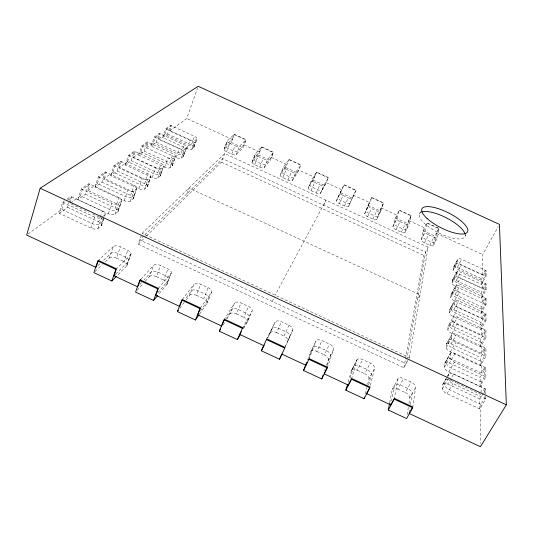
<?xml version="1.0" encoding="UTF-8"?>
<svg xmlns="http://www.w3.org/2000/svg" width="533" height="533" viewBox="0 0 533 533"><rect width="100%" height="100%" fill="white"/><g stroke="black" fill="none" stroke-linecap="round" stroke-linejoin="round"><path stroke-width="0.4" stroke-dasharray="2.67 2" d="M485.79 398.884L485.816 389.07L453.556 374.093A5.403 2.472 31 0 0 448.566 374.539L442.816 384.579L442.443 388.69A5.417 2.558 31.3 0 0 447.027 393.72L479.72 408.931L485.79 398.884L452.883 383.593A5.45 2.512 31.1 0 1 448.253 378.963M485.849 376.684L485.869 367.717L455.015 353.406A5.157 2.265 30.3 0 0 450.252 353.725L444.749 363.453L444.402 367.217A5.17 2.345 30.6 0 0 448.793 371.901L480.046 386.412L485.849 376.684L454.402 362.094A5.197 2.299 30.4 0 1 449.952 357.43L450.252 353.725M485.896 356.37L485.916 348.142L456.355 334.457A4.93 2.079 29.8 0 0 451.797 334.664L446.514 344.091L446.194 347.543A4.937 2.159 30 0 0 450.412 351.927L480.34 365.805L485.896 356.37L455.795 342.419A4.97 2.112 29.9 0 1 451.524 338.062L451.797 334.664M485.943 337.715L485.963 330.14L457.587 317.022A4.724 1.919 29.3 0 0 453.217 317.142L452.963 320.266L447.847 329.467A4.73 1.992 29.5 0 0 451.897 333.578L480.613 346.87L485.943 337.715L457.067 324.357A4.757 1.952 29.4 0 1 452.963 320.266M485.989 320.526L486.003 313.531L458.72 300.932A4.53 1.779 28.9 0 0 454.529 300.972A4.364 1.706 28.7 0 1 450.778 297.361L451.025 294.636L455.742 286.014A4.357 1.652 28.5 0 1 459.772 286.041L486.043 298.154L486.023 304.636L481.092 313.271L454.536 301.012L454.296 303.863L449.366 312.791A4.544 1.839 29.1 0 0 453.27 316.655L480.866 329.414L485.989 320.526L458.24 307.708A4.564 1.806 28.9 0 1 454.296 303.863M486.063 289.905L486.076 283.882L460.745 272.216A4.197 1.532 28.2 0 0 456.868 272.13L452.31 280.511L452.084 283.036A4.204 1.592 28.4 0 0 455.715 286.494L481.312 298.3L486.063 289.905L460.339 278.046A4.224 1.552 28.2 0 1 456.668 274.615L456.868 272.13M486.096 276.207L486.109 270.597L461.658 259.344A4.044 1.432 27.9 0 0 457.914 259.205L453.51 267.359L453.297 269.718A4.051 1.479 28.1 0 0 456.808 272.989L481.512 284.375L486.096 276.207L461.272 264.774A4.071 1.452 27.9 0 1 457.727 261.523L457.914 259.205M484.584 396.685L484.57 398.318L480.926 404.36L480.453 443.389M484.597 393.421L484.624 388.517L482.238 392.495M481.199 381.994L451.031 367.99A5.183 2.325 30.6 0 1 446.614 363.313L446.94 359.575A5.137 2.292 30.4 0 1 451.704 359.229L481.306 372.96L484.724 367.184L484.684 376.138L481.199 381.994L481.046 394.48L468.214 388.517M481.306 372.96L481.446 361.527L484.783 355.851L484.823 347.636L481.546 353.239L453.177 340.094A4.91 2.105 29.9 0 0 448.619 340.334L448.32 343.765A4.95 2.139 30 0 0 452.557 348.142L481.446 361.527M481.546 353.239L481.672 342.726L484.87 337.222L484.91 329.654L481.765 335.09L454.529 322.492A4.704 1.945 29.4 0 0 450.165 322.638L449.885 325.796A4.744 1.972 29.5 0 0 453.963 329.9L481.672 342.726M481.765 335.09L481.879 325.397L484.957 320.053L484.99 313.064L481.965 318.348L455.782 306.248A4.517 1.799 29 0 0 451.584 306.308L451.331 309.227A4.55 1.826 29 0 0 455.255 313.091L481.879 325.397M481.965 318.348L482.072 309.373L485.037 304.183L485.07 297.707L482.152 302.837L482.252 294.516L485.11 289.466L485.137 283.449L482.325 288.44L458.014 277.233A4.184 1.552 28.2 0 0 454.129 277.167L453.909 279.678A4.211 1.572 28.3 0 0 457.561 283.123L482.252 294.516M482.325 288.44L482.418 280.691L485.177 275.781L485.203 270.184L482.492 275.035L459.013 264.221A4.031 1.452 28 0 0 455.269 264.108L455.062 266.447A4.057 1.472 28 0 0 458.587 269.718L482.418 280.691M482.492 275.035L482.738 254.607L498.248 226.545M479.72 408.931L479.867 398.984L485.816 389.07M480.046 386.412L480.173 377.317L485.869 367.717M480.34 365.805L480.46 357.456L485.916 348.142M480.613 346.87L480.719 339.181L485.963 330.14M480.866 329.414L480.966 322.312L486.003 313.531M481.092 313.271L481.186 306.688L486.043 298.154M481.312 298.3L481.399 292.177L486.076 283.882M481.512 284.375L481.592 278.672L486.109 270.597M448.44 376.158L448.566 374.539M450.778 297.361L455.522 288.693L455.742 286.014M447.847 329.467L448.14 326.283L453.277 316.888M449.366 312.791L449.639 309.853L459.326 292.317A4.384 1.672 28.6 0 1 455.522 288.693M412.662 407.745L415.653 387.318A5.656 2.772 30.3 0 0 411.05 382.088L403.501 378.577A5.643 2.778 30 0 0 397.951 379.076L394.22 399.144M433.382 245.6L437.6 237.458L438.939 228.304L427 222.821L422.995 230.636L421.223 239.803A3.858 1.372 26.9 0 0 424.455 242.821L429.711 245.24A3.864 1.372 27 0 0 433.436 245.427L434.888 236.106L438.939 228.304M409.244 412.669L409.97 407.912M410.45 404.74L412.136 393.64A5.636 2.805 30.5 0 0 407.565 388.397L400.05 384.899A5.623 2.812 30.2 0 0 394.5 385.432L391.562 400.849M426.94 223.147L438.892 228.637L436.454 233.327L435.101 242.249A3.871 1.359 27 0 1 431.37 242.049L426.107 239.623A3.864 1.359 26.8 0 1 422.862 236.619L424.535 227.851L408.798 220.615L411.156 215.892L399.23 210.408M407.205 414.574L408.318 407.399M408.938 403.414L409.797 397.831L415.653 387.318M409.437 357.583L428.152 247.205L224.679 153.531L142.078 233.381L138.247 244.201L403.921 367.737L409.437 357.583L142.078 233.381M403.921 367.737L423.875 255.44L428.152 247.205M421.223 239.803L425.327 231.808L427 222.821M389.69 402.681L392.215 389.636L398.064 378.723M370.442 385.472L374.586 368.203A5.597 2.792 28.6 0 0 370.235 363.1L362.713 359.595A5.59 2.792 28.3 0 0 356.93 359.982L351.474 370.655L347.643 383.953M405.027 232.548L409.124 224.36L411.236 215.579L399.317 210.102L395.439 217.964L392.908 226.772A3.844 1.379 26.1 0 0 396.012 229.73L401.262 232.141A3.844 1.379 26.2 0 0 405.1 232.388L407.305 223.42L411.236 215.579M368.716 384.899L371.228 374.592A5.577 2.825 28.7 0 0 366.917 369.469L359.429 365.978A5.57 2.825 28.4 0 0 353.645 366.404L350.088 378.856M408.798 220.615L406.706 229.183A3.851 1.366 26.2 0 1 402.868 228.93L397.611 226.512A3.851 1.366 26.1 0 1 394.493 223.567L396.898 215.145L381.195 207.923L383.48 203.173L371.574 197.703M365.278 393.954L366.851 387.584M367.637 384.4L369.009 378.83L374.586 368.203M351.494 379.223L356.93 359.982M392.908 226.772L396.878 218.73L399.317 210.102M103.362 219.23L101.217 225.759L97.979 228.49A5.363 2.492 16.8 0 1 91.076 228.137L59.263 213.34L62.634 202.234L64.533 200.881M27.976 234.074L61.788 209.462L63.82 202.78L65.712 201.427M59.263 213.34L67.504 207.304L69.423 201.054M69.663 200.275L70.862 196.371L102.263 210.955A5.343 2.405 17.2 0 1 104.801 214.866L103.522 218.757M70.223 202.753L72.022 196.91L66.345 200.974M77.918 199.668L81.256 188.968L88.784 183.605L118.852 197.55A5.097 2.212 17.9 0 1 121.371 201.214L117.84 211.714L114.881 214.219A5.11 2.285 17.6 0 1 108.366 213.806L77.918 199.668L85.467 194.145L88.784 183.605M80.376 195.931L82.388 189.495L89.897 184.118L87.898 190.454L116.747 203.839A5.077 2.239 17.8 0 1 119.245 207.53L116.294 210.002A5.123 2.272 17.6 0 1 109.765 209.569L80.376 195.931L69.996 203.486L74.52 205.585M95.021 187.143L98.312 176.816L105.228 171.893L134.069 185.251A4.87 2.032 18.5 0 1 136.561 188.695L133.09 198.836L130.372 201.134A4.884 2.105 18.2 0 1 124.209 200.674L95.021 187.143L101.95 182.066L105.228 171.893M97.412 183.532L99.398 177.322L106.294 172.386L104.321 178.502L131.997 191.327A4.857 2.059 18.4 0 1 134.476 194.792L131.758 197.063A4.897 2.092 18.3 0 1 125.588 196.59L97.412 183.532L87.898 190.454M91.076 228.137L94.654 217.111A5.397 2.445 17 0 0 100.857 217.91M110.744 175.624L113.989 165.65L120.365 161.113L148.074 173.925A4.67 1.879 19 0 1 150.539 177.176L147.135 186.976L144.63 189.095A4.677 1.945 18.8 0 1 138.78 188.602L110.744 175.624L117.133 170.94L120.365 161.113M113.076 172.126L115.035 166.129L121.391 161.586L119.445 167.495L146.042 179.794A4.65 1.905 18.9 0 1 148.494 183.072L145.989 185.164A4.69 1.932 18.8 0 1 140.132 184.651L113.076 172.126L104.321 178.502M101.217 225.759A5.31 2.452 16.9 0 0 98.712 221.808L100.237 217.158M100.364 216.758L102.263 210.955M97.979 228.49L101.583 217.524M101.61 225.219L105.194 214.339M108.366 213.806L111.883 203.18A5.143 2.245 17.8 0 0 118.419 203.646L121.371 201.214M125.255 164.99L128.453 155.35L134.343 151.152L161.013 163.464A4.477 1.739 19.5 0 1 163.451 166.543L160.107 176.023L157.788 177.982A4.491 1.806 19.3 0 1 152.225 177.456L125.255 164.99L131.171 160.653L134.343 151.152M127.534 161.606L129.459 155.809L135.329 151.605L133.423 157.322L159.021 169.148A4.464 1.766 19.4 0 1 161.439 172.246L159.12 174.178A4.497 1.786 19.3 0 1 153.557 173.631L127.534 161.606L119.445 167.495M117.84 211.714A5.07 2.252 17.7 0 0 115.355 208.017L118.852 197.55M114.881 214.219L118.419 203.646M118.193 211.221L121.724 200.728M138.693 155.143L141.838 145.815L147.301 141.925L172.998 153.777A4.311 1.619 19.9 0 1 175.404 156.695L172.119 165.876L169.967 167.695A4.317 1.672 19.7 0 1 164.67 167.142L138.693 155.143L144.177 151.125L147.301 141.925M124.209 200.674L127.667 190.421A4.91 2.065 18.4 0 0 133.856 190.927L136.561 188.695M133.423 157.322L140.912 151.865L142.804 146.262L148.254 142.364L146.368 147.894L153.331 142.831L155.19 137.394L160.253 133.77L158.408 139.133L182.219 150.106A4.137 1.526 20.2 0 1 184.571 152.898L182.572 154.57A4.164 1.546 20.1 0 1 177.502 153.977L153.331 142.831M133.09 198.836A4.844 2.079 18.3 0 0 130.632 195.351L134.069 185.251M105.248 261.85L109.438 257.885L113.282 246.572A5.616 2.712 17.6 0 1 120.405 246.832L127.793 250.277A5.603 2.718 17.9 0 1 130.638 254.647L126.674 265.914L116.967 275.774M130.372 201.134L133.856 190.927M151.165 146.009L154.257 136.968L159.34 133.35L184.138 144.776A4.151 1.506 20.2 0 1 186.503 147.548L183.285 156.449L181.287 158.141A4.157 1.559 20.1 0 1 176.223 157.561L151.165 146.009L156.269 142.264L159.34 133.35M327.229 367.91L333.638 349.142A5.557 2.798 26.8 0 0 329.541 344.158L322.039 340.667A5.55 2.798 26.5 0 0 316.036 340.947L310.846 351.727L307.628 359.975M380.709 211.295L383.587 202.866L371.688 197.403L364.645 213.766A3.831 1.379 25.3 0 0 367.63 216.665L372.867 219.076A3.831 1.379 25.5 0 0 376.811 219.369L380.709 211.295A3.844 1.346 25.4 0 1 376.758 210.968L371.501 208.55A3.844 1.346 25.3 0 1 368.483 205.671L371.688 197.403M133.41 198.376L136.881 188.249M138.78 188.602L142.178 178.688A4.704 1.905 18.9 0 0 148.047 179.235L150.539 177.176M327.049 365.471L330.447 355.598A5.537 2.832 26.9 0 0 326.383 350.594L318.914 347.116A5.53 2.832 26.5 0 0 312.911 347.429L308.854 357.87M381.195 207.923L378.363 216.145A3.838 1.366 25.4 0 1 374.419 215.838L369.176 213.427A3.838 1.366 25.3 0 1 366.178 210.535L369.316 202.46L353.639 195.258L348.582 206.378A3.818 1.379 24.7 0 1 344.525 206.031L339.301 203.626A3.818 1.379 24.5 0 1 336.436 200.788L344.118 184.731L355.984 190.188L348.582 206.378M109.438 257.885A5.577 2.765 17.4 0 1 116.527 258.079L120.405 246.832M147.135 186.976A4.644 1.919 18.9 0 0 144.696 183.692L148.074 173.925M324.644 370.568L325.17 369.036M326.489 365.218L328.335 359.875L333.638 349.142M376.811 219.369L379.782 210.762L383.587 202.866M144.63 189.095L148.047 179.235M162.778 137.501L165.816 128.733L170.553 125.362L194.512 136.388A3.998 1.406 20.5 0 1 196.844 139.033L193.686 147.668L191.82 149.24A4.011 1.459 20.4 0 1 186.976 148.647L162.778 137.501L167.535 134.01L170.553 125.362M164.89 134.416L166.716 129.146L171.439 125.768L169.621 130.971L192.626 141.565A3.991 1.426 20.5 0 1 194.945 144.223L193.086 145.776A4.017 1.446 20.4 0 1 188.236 145.169L164.89 134.416L158.408 139.133M147.421 186.55L150.826 176.763M152.225 177.456L155.563 167.868A4.511 1.766 19.4 0 0 161.139 168.448L163.451 166.543M126.674 265.914A5.57 2.772 17.7 0 0 123.876 261.503L127.793 250.277M160.107 176.023A4.457 1.779 19.3 0 0 157.701 172.919L161.013 163.464M127.054 265.281L131.011 254.028M157.788 177.982L161.139 168.448M160.366 175.63L163.711 166.156M164.67 167.142L167.948 157.861A4.337 1.639 19.8 0 0 173.258 158.461L175.404 156.695M172.119 165.876A4.284 1.652 19.8 0 0 169.747 162.931L172.998 153.777M169.621 130.971L186.73 118.519L197.656 87.825M169.967 167.695L173.258 158.461M172.359 165.503L175.637 156.336M176.223 157.561L179.441 148.574A4.177 1.526 20.2 0 0 184.511 149.187L186.503 147.548M183.285 156.449A4.131 1.539 20.1 0 0 180.947 153.644L184.138 144.776M181.287 158.141L184.511 149.187M183.505 156.102L186.717 147.208M186.976 148.647L190.128 139.926A4.024 1.426 20.5 0 0 194.985 140.559L196.844 139.033M193.686 147.668A3.984 1.439 20.4 0 0 191.38 144.996L194.512 136.388M191.82 149.24L194.985 140.559M193.885 147.341L197.037 138.713M145.209 281.324L149.487 276.547L153.604 265.341A5.57 2.745 19.2 0 1 160.5 265.494L167.915 268.945A5.563 2.752 19.5 0 1 171.006 273.442L166.776 284.602L158.321 294.762M186.856 193.799L188.995 188.029L420.077 294.822L417.179 300.299M149.487 276.547A5.537 2.798 19 0 1 156.369 276.634L160.5 265.494M166.776 284.602A5.53 2.805 19.3 0 0 163.738 280.065L167.915 268.945M166.982 284.289L171.206 273.136M224.06 149.267L227.251 140.912M224.166 149.12L227.358 140.772L234.347 134.289L246.126 139.699L242.941 147.834L236.219 154.663A3.831 1.359 21.6 0 1 231.735 154.117L226.552 151.732A3.831 1.359 21.4 0 1 224.166 149.12L231.215 142.444L234.347 134.289M146.502 236.059L221.382 162.145L224.679 153.531M226.552 151.732L229.763 143.357A3.851 1.326 21.5 0 1 227.358 140.772M232.208 139.426L234.094 134.523L245.886 139.939L243.967 144.836L237.511 151.339A3.838 1.346 21.6 0 1 233.028 150.779L227.831 148.387A3.838 1.346 21.5 0 1 225.439 145.789L232.208 139.426L186.73 118.519M231.735 154.117L234.973 145.756A3.844 1.326 21.7 0 0 239.464 146.335L246.126 139.699M308.893 359.362L316.036 340.947M236.219 154.663L239.464 146.335M186.217 299.832L189.655 295.262L194.039 284.162A5.537 2.772 20.9 0 1 200.714 284.209L208.15 287.667A5.537 2.778 21.2 0 1 211.488 292.284L200.028 308.607M189.655 295.262A5.503 2.825 20.8 0 1 196.317 295.242L200.714 284.209M252.056 162.152L255.38 153.85M252.156 161.999L255.474 153.697L261.71 146.861L273.516 152.285L270.204 160.373L264.228 167.555A3.818 1.366 22.3 0 1 259.851 167.056L254.654 164.664A3.824 1.366 22.2 0 1 252.156 161.999L258.452 154.97L261.71 146.861M259.524 151.985L261.483 147.108L273.302 152.538L271.31 157.402L265.574 164.251A3.824 1.352 22.4 0 1 261.19 163.738L255.987 161.346A3.831 1.352 22.2 0 1 253.475 158.687L259.524 151.985L243.967 144.836M254.654 164.664L257.999 156.342A3.838 1.333 22.2 0 1 255.474 153.697M199.589 314.01L206.997 303.337A5.503 2.825 21.1 0 0 203.706 298.687L208.15 287.667M259.851 167.056L263.215 158.741A3.838 1.333 22.4 0 0 267.599 159.274L273.516 152.285M206.997 303.337L211.661 291.964M264.228 167.555L267.599 159.274M280.111 175.064L283.643 166.656L289.126 159.46L300.952 164.897L297.521 172.932L292.291 180.467A3.818 1.372 23.1 0 1 288.02 180.021L282.816 177.629A3.818 1.372 23 0 1 280.191 174.904L285.748 167.522L289.126 159.46M282.816 177.629L286.288 169.354A3.831 1.339 23 0 1 283.643 166.656M226.958 318.827L229.936 314.03L234.587 303.037A5.53 2.792 22.7 0 1 241.043 302.977L248.498 306.442A5.523 2.792 23.1 0 1 252.089 311.185L247.325 322.132L243.354 329.121M288.02 180.021L291.518 171.759A3.831 1.339 23.1 0 0 295.795 172.239L300.952 164.897M292.291 180.467L295.795 172.239M229.936 314.03A5.49 2.845 22.7 0 1 236.379 313.91L241.043 302.977M247.325 322.132A5.49 2.845 23 0 0 243.788 317.355L248.498 306.442M308.287 187.829L311.865 179.634L316.595 172.086L328.441 177.529L324.883 185.517L320.406 193.406A3.818 1.372 23.9 0 1 316.242 193.013L311.032 190.614A3.818 1.372 23.7 0 1 308.287 187.829L313.091 180.094L316.595 172.086M350.081 203.133A3.824 1.366 24.7 0 1 346.03 202.773L340.794 200.368A3.824 1.366 24.5 0 1 337.915 197.536L341.793 189.808L326.143 182.612L321.859 190.148A3.824 1.366 23.9 0 1 317.695 189.741L312.471 187.336A3.824 1.359 23.7 0 1 309.713 184.558L314.317 177.176L316.422 172.359L328.281 177.809M311.032 190.614L314.637 182.393A3.831 1.346 23.8 0 1 311.865 179.634M316.242 193.013L319.873 184.804A3.831 1.346 23.9 0 0 324.044 185.231L328.441 177.529M272.323 301.498L274.508 296.595M320.406 193.406L324.044 185.231M323.778 205.265L326.049 200.201L275.128 295.189M267.819 337.875L275.255 321.965A5.53 2.798 24.6 0 1 281.484 321.792L288.966 325.277A5.537 2.798 25 0 1 292.804 330.134L284.702 348.082M285.322 346.517L289.779 336.656A5.51 2.832 25 0 0 285.968 331.779L278.519 328.308A5.51 2.832 24.6 0 0 272.296 328.515L267.819 337.442M270.338 332.852A5.497 2.852 24.6 0 1 276.554 332.619L281.484 321.792M336.436 200.788L344.118 184.731M339.301 203.626L343.039 195.458A3.838 1.346 24.5 0 1 340.147 192.64M292.804 330.134L287.773 340.973A5.497 2.852 25 0 0 283.982 336.083L288.966 325.277M344.525 206.031L348.289 197.87A3.838 1.346 24.7 0 0 352.346 198.249M355.984 190.188L352.306 198.129L340.487 192.693M364.645 213.766L368.483 205.671M367.63 216.665L371.501 208.55M372.867 219.076L376.758 210.968M310.846 351.727A5.517 2.852 26.6 0 1 316.842 351.387L322.039 340.667M328.335 359.875A5.523 2.852 26.9 0 0 324.297 354.858L329.541 344.158M396.012 229.73L400.017 221.661A3.858 1.346 26 0 1 396.878 218.73M401.262 232.141L405.287 224.087A3.864 1.346 26.2 0 0 409.124 224.36M266.42 339.561L275.255 321.965M419.398 213.873L420.457 211.774M351.62 370.315L357.077 359.648M351.474 370.655A5.557 2.845 28.5 0 1 357.25 370.208L362.713 359.595M424.455 242.821L428.592 234.806A3.878 1.346 26.8 0 1 425.327 231.808M429.711 245.24L433.875 237.232A3.884 1.346 26.9 0 0 437.6 237.458M369.009 378.83A5.563 2.845 28.8 0 0 364.719 373.693L370.235 363.1M465.162 236.112L465.909 234.727M453.563 267.166L457.96 259.018M453.297 269.718L457.727 261.523M453.51 267.359A4.024 1.466 28 0 1 457.254 267.459L461.658 259.344M452.364 280.305L456.914 271.93M456.808 272.989L461.272 264.774M452.084 283.036L456.668 274.615M452.31 280.511A4.171 1.566 28.3 0 1 456.195 280.558L460.745 272.216M392.215 389.636A5.61 2.832 30.2 0 1 397.765 389.083L403.501 378.577M451.078 294.416L455.795 285.795M455.715 286.494L460.339 278.046M451.025 294.636A4.331 1.686 28.6 0 1 455.055 294.622L459.772 286.041M449.692 309.613L454.582 300.739M409.797 397.831A5.623 2.825 30.6 0 0 405.26 392.574L411.05 382.088M449.639 309.853A4.504 1.812 29 0 1 453.83 309.773L458.72 300.932M453.27 316.655L458.24 307.708M448.14 326.283A4.697 1.959 29.4 0 1 452.504 326.123L457.587 317.022M451.897 333.578L457.067 324.357M446.574 343.812L451.857 334.391M446.194 347.543L451.524 338.062M446.514 344.091A4.897 2.125 29.9 0 1 451.071 343.838L456.355 334.457M450.412 351.927L455.795 342.419M444.962 362.886L450.465 353.166M444.402 367.217L449.952 357.43M243.295 328.188L249.224 317.768A5.503 2.825 23.1 0 0 245.666 313.011L238.238 309.553A5.503 2.818 22.7 0 0 231.788 309.646L226.278 318.501M444.749 363.453A5.123 2.305 30.5 0 1 449.512 363.086L455.015 353.406M242.302 328.315L252.089 311.185M448.793 371.901L454.402 362.094M443.043 383.953L448.786 373.919M442.443 388.69L448.24 378.59M442.816 384.579A5.37 2.518 31.2 0 1 447.807 384.08L453.556 374.093M447.027 393.72L452.883 383.593M223.134 324.99L225.259 321.566M224.073 319.82L234.587 303.037M200.475 310.859L208.789 298.933A5.517 2.805 21.2 0 0 205.478 294.296L198.069 290.845A5.517 2.805 20.8 0 0 191.4 290.838L185.024 299.266M179.834 308.321L184.251 302.444M182.339 299.499L194.039 284.162M157.901 292.757L168.461 280.151A5.543 2.778 19.4 0 0 165.403 275.634L158.015 272.196A5.55 2.778 19.1 0 0 151.125 272.083L143.897 280.091M158.401 288.333L171.006 273.442M137.174 290.285L143.064 283.716M139.999 284.409L141.671 282.563M140.865 279.299L153.604 265.341M115.714 274.062L128.253 261.43A5.583 2.752 17.7 0 0 125.442 257.026L118.073 253.595A5.59 2.745 17.5 0 0 110.971 253.375L102.609 261.237M115.854 269.365L130.638 254.647M138.247 244.201L145.909 236.639M143.89 235.859L139.773 239.89L406.119 363.686L425.581 252.156L222.694 158.707L144.483 235.28M95.087 271.49L102.263 264.688M97.832 265.72L100.217 263.482M97.792 260.943L113.282 246.572M102.116 217.078L104.801 214.866M67.065 199.076L70.862 196.371M288.926 159.72L300.765 165.163M343.972 185.018L355.857 190.481M271.31 157.402L286.894 164.57L281.571 171.613A3.824 1.359 23 0 0 284.202 174.324L289.412 176.723A3.824 1.359 23.1 0 0 293.69 177.189L298.7 169.994L314.317 177.176M436.454 233.327L482.738 254.607M231.215 142.444L242.941 147.834M258.452 154.97L270.204 160.373M285.748 167.522L297.521 172.932M313.091 180.094L324.883 185.517M367.937 205.318L379.782 210.762M395.439 217.964L407.305 223.42M422.995 230.636L434.888 236.106M229.763 143.357L234.973 145.756M257.999 156.342L263.215 158.741M286.288 169.354L291.518 171.759M314.637 182.393L319.873 184.804M343.039 195.458L348.289 197.87M400.017 221.661L405.287 224.087M428.592 234.806L433.875 237.232M165.816 128.733L190.128 139.926M167.535 134.01L191.38 144.996M457.254 267.459L481.592 278.672M221.382 162.145L423.875 255.44M154.257 136.968L179.441 148.574M156.269 142.264L180.947 153.644M456.195 280.558L481.399 292.177M141.838 145.815L171.046 159.28A4.297 1.639 19.8 0 1 173.432 162.219L171.28 164.011A4.324 1.659 19.7 0 1 165.976 163.438L140.912 151.865M486.023 304.636L456.934 291.205A4.344 1.672 28.6 0 0 452.903 291.198L452.67 293.903A4.371 1.692 28.6 0 0 456.448 297.541L482.072 309.373M144.177 151.125L169.747 162.931M455.055 294.622L481.186 306.688M128.453 155.35L155.563 167.868M131.171 160.653L157.701 172.919M453.83 309.773L480.966 322.312M113.989 165.65L142.178 178.688M117.133 170.94L144.696 183.692M452.504 326.123L480.719 339.181M98.312 176.816L127.667 190.421M101.95 182.066L130.632 195.351M451.071 343.838L480.46 357.456M81.256 188.968L111.883 203.18M85.467 194.145L115.355 208.017M449.512 363.086L480.173 377.317M75.273 205.931L79.037 207.683M79.79 208.037L88.831 212.234M92.595 213.986L100.131 217.484A5.323 2.432 17 0 1 102.642 221.415L99.418 224.12A5.377 2.472 16.9 0 1 92.502 223.747L61.788 209.462M450.851 380.449L456.135 382.907M456.894 383.254L467.461 388.164M62.634 202.234L94.654 217.111M67.504 207.304L98.712 221.808M447.807 384.08L479.867 398.984M480.926 404.36L449.359 389.69A5.43 2.538 31.2 0 1 444.755 384.666L445.108 380.575A5.383 2.498 31.1 0 1 448.859 379.623M116.527 258.079L123.876 261.503M156.369 276.634L163.738 280.065M196.317 295.242L203.706 298.687M236.379 313.91L243.788 317.355M276.554 332.619L283.982 336.083M316.842 351.387L324.297 354.858M357.25 370.208L364.719 373.693M397.765 389.083L405.26 392.574M449.479 379.836A5.383 2.498 31.1 0 1 450.099 380.102M464.923 233.574A25.477 8.461 26.8 0 1 439.512 233.314A25.477 8.461 26.8 0 1 421.023 212.247"/><path stroke-width="0.8" d="M308.893 359.362L327.229 367.91L321.745 378.963L303.537 370.468L309.167 358.656L327.475 367.19L324.177 373.833L348.309 385.086L351.7 378.483L370.062 387.045L366.591 393.614L390.789 404.9L391.095 403.281M388.271 410.01L394.22 399.144L412.662 407.745L406.586 418.558L388.271 410.01L389.53 403.494M347.416 384.733L345.837 390.209L364.099 398.731L364.492 397.138M409.937 412.016L409.124 413.461L480.413 446.714L506.35 404.84L499.441 224.386L198.203 86.286L40.175 188.256L26.65 235.04L96.04 267.406L98.385 260.39L116.427 268.799L114.002 275.788L137.774 286.874M321.745 378.963L323.065 375.145M111.83 280.998L115.854 269.365L97.792 260.943L93.888 272.623L111.83 280.998L116.394 276.354M140.865 279.299L139.759 280.511L135.569 292.077L153.564 300.472L157.795 295.395M138.054 286.101L140.292 279.925L158.381 288.36L155.789 295.282L179.634 306.402L182.326 299.519L200.468 307.981L197.703 314.83L221.615 325.983L224.48 319.174L242.675 327.655L237.405 339.601L219.303 331.153L224.073 319.82L242.302 328.315M153.564 300.472L157.881 288.959L139.759 280.511M307.108 362.347L305.949 365.325L281.897 354.105M177.376 311.585L181.853 300.132L200.028 308.607L195.424 320.013L177.376 311.585L178.362 310.279M303.537 370.468L306.462 362.973M261.357 350.781L266.76 338.881L285.015 347.396L279.512 359.255L261.357 350.781L264.228 345.044M279.512 359.255L281.824 354.139M345.837 390.209L351.494 379.223L369.882 387.797L364.099 398.731M390.789 404.9L394.36 398.371L412.775 406.959L410.75 410.57M237.405 339.601L240.183 334.711M240.13 333.745L241.316 331.659M219.303 331.153L220.582 329.101M195.424 320.013L199.129 314.677M114.002 275.788L115.141 274.635M40.175 188.256L506.35 404.84M266.42 339.561L284.702 348.082M239.737 334.438L263.722 345.631M421.65 211.981A25.477 8.461 26.8 0 1 445.641 217.471A25.477 8.461 26.8 0 1 464.923 233.574M427.013 218.443A25.551 8.335 26.8 0 0 466.455 233.034A25.551 8.335 26.8 0 0 440.784 209.509A25.551 8.335 26.8 0 0 427.013 218.443"/></g></svg>
